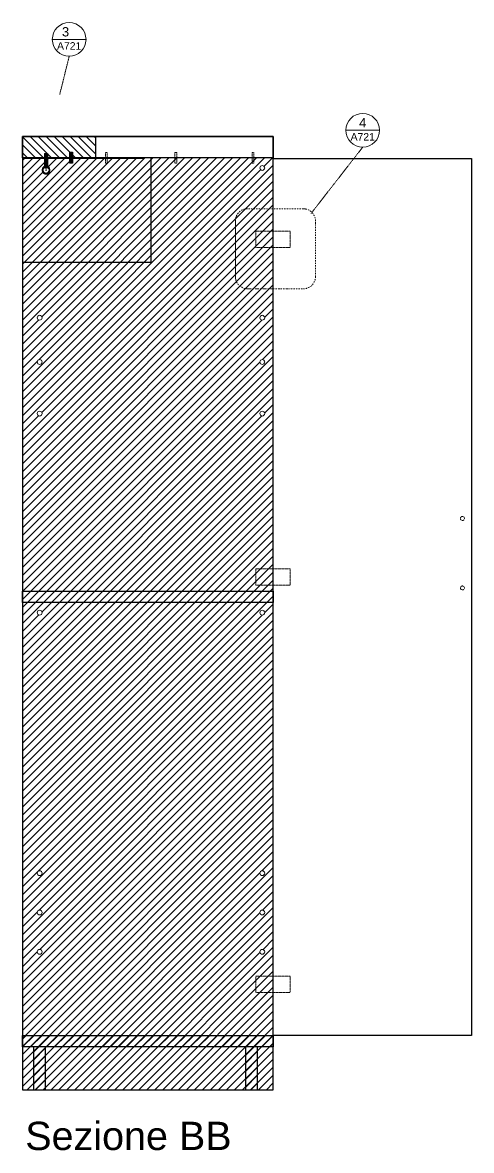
# Model space of a CAD drawing. Header units: millimetres. Extents: x -3423 to 18014, y 42 to 23746.
# Drawn here: x 15290 to 16185, y 3627 to 5876 of the extents above; entities that cross this region are included whole.
import ezdxf
from ezdxf.enums import TextEntityAlignment as Align

# ---------------------------------------------------------------- set-up
doc = ezdxf.new("R2010")
doc.units = ezdxf.units.MM
doc.header["$MEASUREMENT"] = 0
doc.linetypes.add('DASHDOT', pattern=[1, 0.5, -0.25, 0, -0.25])
doc.linetypes.add('HIDDEN', pattern=[0.375, 0.25, -0.125])
for name, color, linetype, lineweight in [('A-ANNO-SYMB', 3, 'Continuous', 18), ('Arredi', 1, 'Continuous', 25), ('Dettagli', 210, 'Continuous', 5), ('Simbologia', 8, 'DASHDOT', 18), ('Tratteggi', 2, 'HIDDEN', 15), ('tratto punto', 4, 'DASHDOT', 9), ('Viti', 2, 'Continuous', 15)]:
    doc.layers.add(name, color=color, linetype=linetype, lineweight=lineweight)
doc.layers.add('Testo', color=1, linetype='Continuous')
doc.styles.add('ARIAL', font='Arial.ttf')
doc.styles.get("Standard").update_dxf_attribs({"font": 'Arial.ttf'})

# ---------------------------------------------------------------- blocks, each defined once
blk = doc.blocks.new('DETAGLI')
at = {"layer": 'A-ANNO-SYMB', "linetype": 'Continuous'}
blk.add_line((486.66, 356.17), (504.76, 356.17), dxfattribs=at)
blk.add_circle((495.71, 356.17), 9.05, dxfattribs=at)
for tag, p in [('TAVOLA', (495.71, 362.76)), ('SEZIONE', (495.71, 354.67))]:
    blk.add_attdef(tag, text='', height=5, dxfattribs=at).set_placement(p, align=Align.TOP_CENTER)
blk = doc.blocks.new('*U36')
blk.add_lwpolyline([(0, 0), (0, 0.1), (0.05, 0), (0.12, -0.4), (0.12, -0.5), (0.07, -0.4), (0, 0)])
blk = doc.blocks.new('*U37')
at = {"color": 0, "linetype": 'ByBlock', "lineweight": -2, "transparency": 16777216}
for p in [(42.38, 270.66), (42.6, 270.66), (42.81, 270.66), (43.03, 270.66), (43.24, 270.66)]:
    blk.add_blockref('*U36', p, dxfattribs=at)
blk = doc.blocks.new('118331')
for p, q in [((40.13, 264.93), (40.13, 264.33)), ((40.13, 264.93), (40.33, 264.93)), ((40.13, 264.33), (40.33, 264.33)), ((40.33, 264.93), (40.33, 264.33)), ((40.73, 264.83), (40.33, 264.83)), ((40.73, 264.43), (40.33, 264.43)), ((40.73, 264.98), (40.73, 264.28)), ((40.73, 264.98), (42.98, 264.98)), ((40.73, 264.8), (40.73, 264.45)), ((42.98, 264.28), (40.73, 264.28)), ((40.83, 264.98), (40.83, 264.68)), ((40.83, 264.93), (42.93, 264.93)), ((40.83, 264.68), (42.93, 264.68)), ((40.83, 264.58), (40.83, 264.28)), ((40.83, 264.58), (42.93, 264.58)), ((40.83, 264.33), (42.93, 264.33)), ((42.93, 264.98), (42.93, 264.68)), ((42.93, 264.58), (42.93, 264.28)), ((42.98, 264.98), (42.98, 264.28)), ((42.98, 264.83), (43.07, 264.83)), ((43.14, 264.43), (42.98, 264.43)), ((43.12, 264.83), (43.28, 264.83)), ((43.35, 264.43), (43.19, 264.43)), ((43.33, 264.83), (43.5, 264.83)), ((43.57, 264.43), (43.4, 264.43)), ((43.55, 264.83), (43.72, 264.83)), ((43.79, 264.43), (43.62, 264.43)), ((43.77, 264.83), (43.93, 264.83)), ((44, 264.43), (43.84, 264.43)), ((43.98, 264.83), (44.08, 264.83)), ((44.08, 264.43), (44.05, 264.43)), ((44.13, 264.78), (44.13, 264.48))]:
    blk.add_line(p, q)
for centre, start, end in [((44.08, 264.78), 360, 90), ((44.08, 264.48), 270, 0)]:
    blk.add_arc(centre, 0.05, start, end)
blk.add_blockref('*U37', (0.69, -5.83))
blk = doc.blocks.new('101345')
for p, q in [((40.13, 264.91), (40.13, 264.61)), ((40.17, 264.99), (40.27, 265.05)), ((40.17, 264.53), (40.27, 264.47)), ((40.28, 264.46), (40.28, 265.06)), ((40.29, 264.46), (41.63, 264.46)), ((40.3, 265.06), (41.63, 265.06)), ((40.38, 264.94), (41.63, 264.94)), ((40.38, 264.82), (41.63, 264.82)), ((40.38, 264.7), (41.63, 264.7)), ((40.38, 264.58), (41.63, 264.58)), ((42.96, 265.06), (41.63, 265.06)), ((42.88, 264.94), (41.63, 264.94)), ((42.88, 264.82), (41.63, 264.82)), ((42.88, 264.7), (41.63, 264.7)), ((42.88, 264.58), (41.63, 264.58)), ((42.96, 264.46), (41.63, 264.46)), ((42.98, 264.46), (42.98, 265.06)), ((43.09, 264.99), (42.99, 265.05)), ((43.09, 264.53), (42.99, 264.47)), ((43.13, 264.91), (43.13, 264.61))]:
    blk.add_line(p, q)
for centre, radius, start, end in [((40.23, 264.91), 0.1, 123.5668, 180), ((40.23, 264.61), 0.1, 180, 236.2912), ((40.3, 265.01), 0.05, 90, 123.5668), ((40.29, 264.51), 0.05, 236.2912, 270), ((42.96, 265.01), 0.05, 56.4332, 90), ((42.96, 264.51), 0.05, 270, 303.7088), ((43.03, 264.91), 0.1, 0, 56.4332), ((43.03, 264.61), 0.1, 303.7088, 0)]:
    blk.add_arc(centre, radius, start, end)

msp = doc.modelspace()

# ---------------------------------------------------------------- hatches: boundary and pattern name
at = {"layer": 'Dettagli'}
h = msp.add_hatch(dxfattribs=at)
h.set_pattern_fill('ANSI31', color=256, scale=90)
h.set_pattern_definition([(45, (6276.197, -3127.578), (-7.954951, 7.954951), [])])
h.paths.add_polyline_path([(15789.717, 3856.766), (15289.717, 3856.766), (15289.717, 3833.751), (15789.717, 3833.751)])
h.paths.add_polyline_path([(15334.939, 3833.751), (15311.925, 3833.751), (15311.925, 3748.189), (15334.939, 3748.189)])
h.paths.add_polyline_path([(15757.782, 3833.751), (15734.767, 3833.751), (15734.767, 3748.189), (15757.782, 3748.189)])
at = {"layer": 'Viti'}
h = msp.add_hatch(dxfattribs=at)
h.set_pattern_fill('ANSI31', color=256, scale=90, angle=90)
h.paths.add_polyline_path([(15435.109, 5648.189), (15289.717, 5648.189), (15289.717, 5605.71), (15333.536, 5605.71), (15333.536, 5614.661), (15339.709, 5614.661), (15339.709, 5605.71), (15383.909, 5605.71), (15383.909, 5616.917), (15389.31, 5616.917), (15389.31, 5605.71), (15435.109, 5605.71)])
h = msp.add_hatch(dxfattribs=at)
h.set_pattern_fill('ANSI31', color=256, scale=90)
h.paths.add_polyline_path([(15333.536, 5588.835), (15333.536, 5605.269), (15289.717, 5605.269), (15289.717, 3748.189), (15789.717, 3748.189), (15789.717, 5605.71), (15458.586, 5605.71), (15458.586, 5595.22), (15454.847, 5595.22), (15454.847, 5605.269), (15389.31, 5605.269), (15389.31, 5595.432), (15383.909, 5595.432), (15383.909, 5605.269), (15339.709, 5605.269), (15339.709, 5588.917, -4.87725798)])
h.paths.add_polyline_path([(15328.743, 5287.189, -1), (15319.13, 5287.189, -1)], flags=16)
h.paths.add_polyline_path([(15328.743, 5199.004, -1), (15319.13, 5199.004, -1)], flags=16)
h.paths.add_polyline_path([(15772.693, 5585.772, -1), (15763.08, 5585.772, -1)], flags=16)
h.paths.add_polyline_path([(15328.743, 5096.123, -1), (15319.13, 5096.123, -1)], flags=16)
h.paths.add_polyline_path([(15772.693, 5287.189, -1), (15763.08, 5287.189, -1)], flags=16)
h.paths.add_polyline_path([(15772.693, 5199.004, -1), (15763.08, 5199.004, -1)], flags=16)
h.paths.add_polyline_path([(15772.693, 5096.123, -1), (15763.08, 5096.123, -1)], flags=16)
h.paths.add_polyline_path([(15328.743, 4699.295, -1), (15319.13, 4699.295, -1)], flags=16)
h.paths.add_polyline_path([(15772.693, 4699.295, -1), (15763.08, 4699.295, -1)], flags=16)
h.paths.add_polyline_path([(15328.743, 4179.989, -1), (15319.13, 4179.989, -1)], flags=16)
h.paths.add_polyline_path([(15772.693, 4179.989, -1), (15763.08, 4179.989, -1)], flags=16)
h.paths.add_polyline_path([(15328.743, 4101.604, -1), (15319.13, 4101.604, -1)], flags=16)
h.paths.add_polyline_path([(15772.693, 4101.604, -1), (15763.08, 4101.604, -1)], flags=16)
h.paths.add_polyline_path([(15328.743, 4023.218, -1), (15319.13, 4023.218, -1)], flags=16)
h.paths.add_polyline_path([(15772.693, 4023.218, -1), (15763.08, 4023.218, -1)], flags=16)
h = msp.add_hatch(color=256, dxfattribs=at)
h.dxf.hatch_style = 1
h.set_gradient(color1=(51, 51, 51), color2=(51, 51, 51), tint=1)
h.paths.add_polyline_path([(15335.022, 5581.475, 1), (15338.394, 5581.475, 1)])

# ---------------------------------------------------------------- linework, layer by layer
at = {"layer": 'Arredi'}
for p, q in [((15435.109, 5648.189), (15435.109, 5605.71)), ((15289.717, 5605.269), (15333.536, 5605.269)), ((15333.536, 5614.661), (15333.536, 5605.71)), ((15333.536, 5614.661), (15339.709, 5614.661)), ((15333.536, 5605.269), (15333.536, 5588.835)), ((15339.709, 5614.661), (15339.709, 5605.71)), ((15339.709, 5605.269), (15383.909, 5605.269)), ((15339.709, 5605.269), (15339.709, 5588.917)), ((15389.31, 5605.269), (15531.718, 5605.269)), ((15546.548, 5398.058), (15546.548, 5605.71)), ((15289.717, 5398.058), (15546.548, 5398.058))]:
    msp.add_line(p, q, dxfattribs=at)
for points in [[(15289.717, 5605.269), (15289.717, 3748.189), (15789.717, 3748.189), (15789.717, 5648.189), (15289.717, 5648.189), (15289.717, 5605.71)], [(15333.536, 5605.71), (15289.717, 5605.71), (15289.717, 5648.189), (15789.717, 5648.189), (15789.717, 5605.71), (15389.31, 5605.71)], [(15383.909, 5605.71), (15339.709, 5605.71)], [(15383.909, 5605.71), (15383.909, 5616.917), (15389.31, 5616.917), (15389.31, 5605.71)], [(15389.31, 5605.269), (15389.31, 5595.432), (15383.909, 5595.432), (15383.909, 5605.269)], [(15311.925, 3748.189), (15311.925, 3833.751)], [(15334.939, 3833.751), (15334.939, 3748.189)], [(15734.767, 3748.189), (15734.767, 3833.751)], [(15757.782, 3833.751), (15757.782, 3748.189)]]:
    msp.add_lwpolyline(points, dxfattribs=at)
for points in [[(15789.717, 5604.692), (16185.072, 5604.692), (16185.072, 3856.766), (15789.717, 3856.766)], [(15289.717, 4742.266), (15789.717, 4742.266), (15789.717, 4719.251), (15289.717, 4719.251)], [(15289.717, 3856.766), (15789.717, 3856.766), (15789.717, 3833.751), (15289.717, 3833.751)]]:
    msp.add_lwpolyline(points, close=True, dxfattribs=at)
msp.add_arc((15336.718, 5581.666), 7.844, 113.930056, 67.582241, dxfattribs=at)
at = {"layer": 'Dettagli'}
for centre, radius in [((15336.718, 5581.666), 7.174), ((15336.718, 5581.666), 6.067), ((15767.887, 5585.772), 4.806), ((15323.936, 5287.189), 4.806), ((15767.887, 5287.189), 4.806), ((15323.936, 5199.004), 4.806), ((15767.887, 5199.004), 4.806), ((15323.936, 5096.123), 4.806), ((15767.887, 5096.123), 4.806), ((15323.936, 4699.295), 4.806), ((15767.887, 4699.295), 4.806), ((15323.936, 4179.989), 4.806), ((15767.887, 4179.989), 4.806), ((15323.936, 4101.604), 4.806), ((15767.887, 4101.604), 4.806), ((15323.936, 4023.218), 4.806), ((15767.887, 4023.218), 4.806)]:
    msp.add_circle(centre, radius, dxfattribs=at)
at = {"layer": 'Simbologia'}
for p, q in [((15382.717, 5808.402), (15363.793, 5732.074)), ((15968.236, 5627.283), (15865.027, 5494.887))]:
    msp.add_line(p, q, dxfattribs=at)
at = {"layer": 'Tratteggi'}
for points in [[(15458.586, 5616.451), (15458.586, 5595.22), (15454.847, 5595.22), (15454.847, 5616.451)], [(15597.43, 5616.451), (15597.43, 5595.22), (15593.691, 5595.22), (15593.691, 5616.451)], [(15751.15, 5616.451), (15751.15, 5595.22), (15747.411, 5595.22), (15747.411, 5616.451)], [(15754.882, 5459.881), (15823.418, 5459.881), (15823.418, 5427.455), (15754.882, 5427.455)], [(15754.882, 4786.493), (15823.418, 4786.493), (15823.418, 4754.066), (15754.882, 4754.066)], [(15754.882, 3974.694), (15823.418, 3974.694), (15823.418, 3942.268), (15754.882, 3942.268)]]:
    msp.add_lwpolyline(points, close=True, dxfattribs=at)
for centre in [(16167.067, 4887.124), (16167.067, 4748.544)]:
    msp.add_circle(centre, 3.959, dxfattribs=at)
at = {"layer": 'tratto punto', "ltscale": 5}
msp.add_lwpolyline([(15714.331, 5368.855, 0.41421356), (15738.253, 5344.932), (15849.894, 5344.932, 0.41421356), (15873.817, 5368.855), (15873.817, 5480.495, 0.41421356), (15849.894, 5504.418), (15738.253, 5504.418, 0.41421356), (15714.331, 5480.495), (15714.331, 5368.855), (15714.331, 5480.495)], format="xyb", dxfattribs=at)

# ---------------------------------------------------------------- block references
at = {"layer": 'Dettagli', "rotation": 90}
for name, p, xscale, yscale, zscale in [('118331', (17255.83, 5294.091), 7.252438285180598, 7.252438285180598, 7.252438285180598), ('101345', (17176.107, 5324.707), 6.759084118840687, 6.759084118840687, 6.759084118840687)]:
    msp.add_blockref(name, p, dxfattribs=dict(at, xscale=xscale, yscale=yscale, zscale=zscale))
at = {"layer": 'Simbologia'}
ref = msp.add_blockref('DETAGLI', (13543.26, 4520.343), dxfattribs=dict(at, xscale=3.710728423342698, yscale=3.710728423342698, zscale=3.710728423342698))
ref.add_attrib('SEZIONE', 'A721', dxfattribs={"layer": 'A-ANNO-SYMB', "linetype": 'Continuous', "height": 14.8429, "style": 'ARIAL'}).set_placement((15382.717, 5836.421), align=Align.TOP_CENTER)
ref.add_attrib('TAVOLA', '3  ', dxfattribs={"layer": 'A-ANNO-SYMB', "linetype": 'Continuous', "height": 18.5536, "style": 'ARIAL'}).set_placement((15382.717, 5866.453), align=Align.TOP_CENTER)
ref = msp.add_blockref('DETAGLI', (14128.779, 4339.224), dxfattribs=dict(at, xscale=3.710728423342698, yscale=3.710728423342698, zscale=3.710728423342698))
ref.add_attrib('SEZIONE', 'A721', dxfattribs={"layer": 'A-ANNO-SYMB', "linetype": 'Continuous', "height": 14.8429, "style": 'ARIAL'}).set_placement((15968.236, 5655.302), align=Align.TOP_CENTER)
ref.add_attrib('TAVOLA', '4', dxfattribs={"layer": 'A-ANNO-SYMB', "linetype": 'Continuous', "height": 18.554, "style": 'ARIAL'}).set_placement((15968.236, 5685.334), align=Align.TOP_CENTER)

# ---------------------------------------------------------------- texts
at = {"layer": 'Testo', "insert": (15295.149, 3684.558), "char_height": 56.3815, "attachment_point": 1, "line_spacing_factor": 0.280897}
msp.add_mtext_dynamic_manual_height_columns('Sezione BB', width=765.17668, gutter_width=25, heights=[25.419], dxfattribs=at)

doc.saveas('drawing.dxf')
